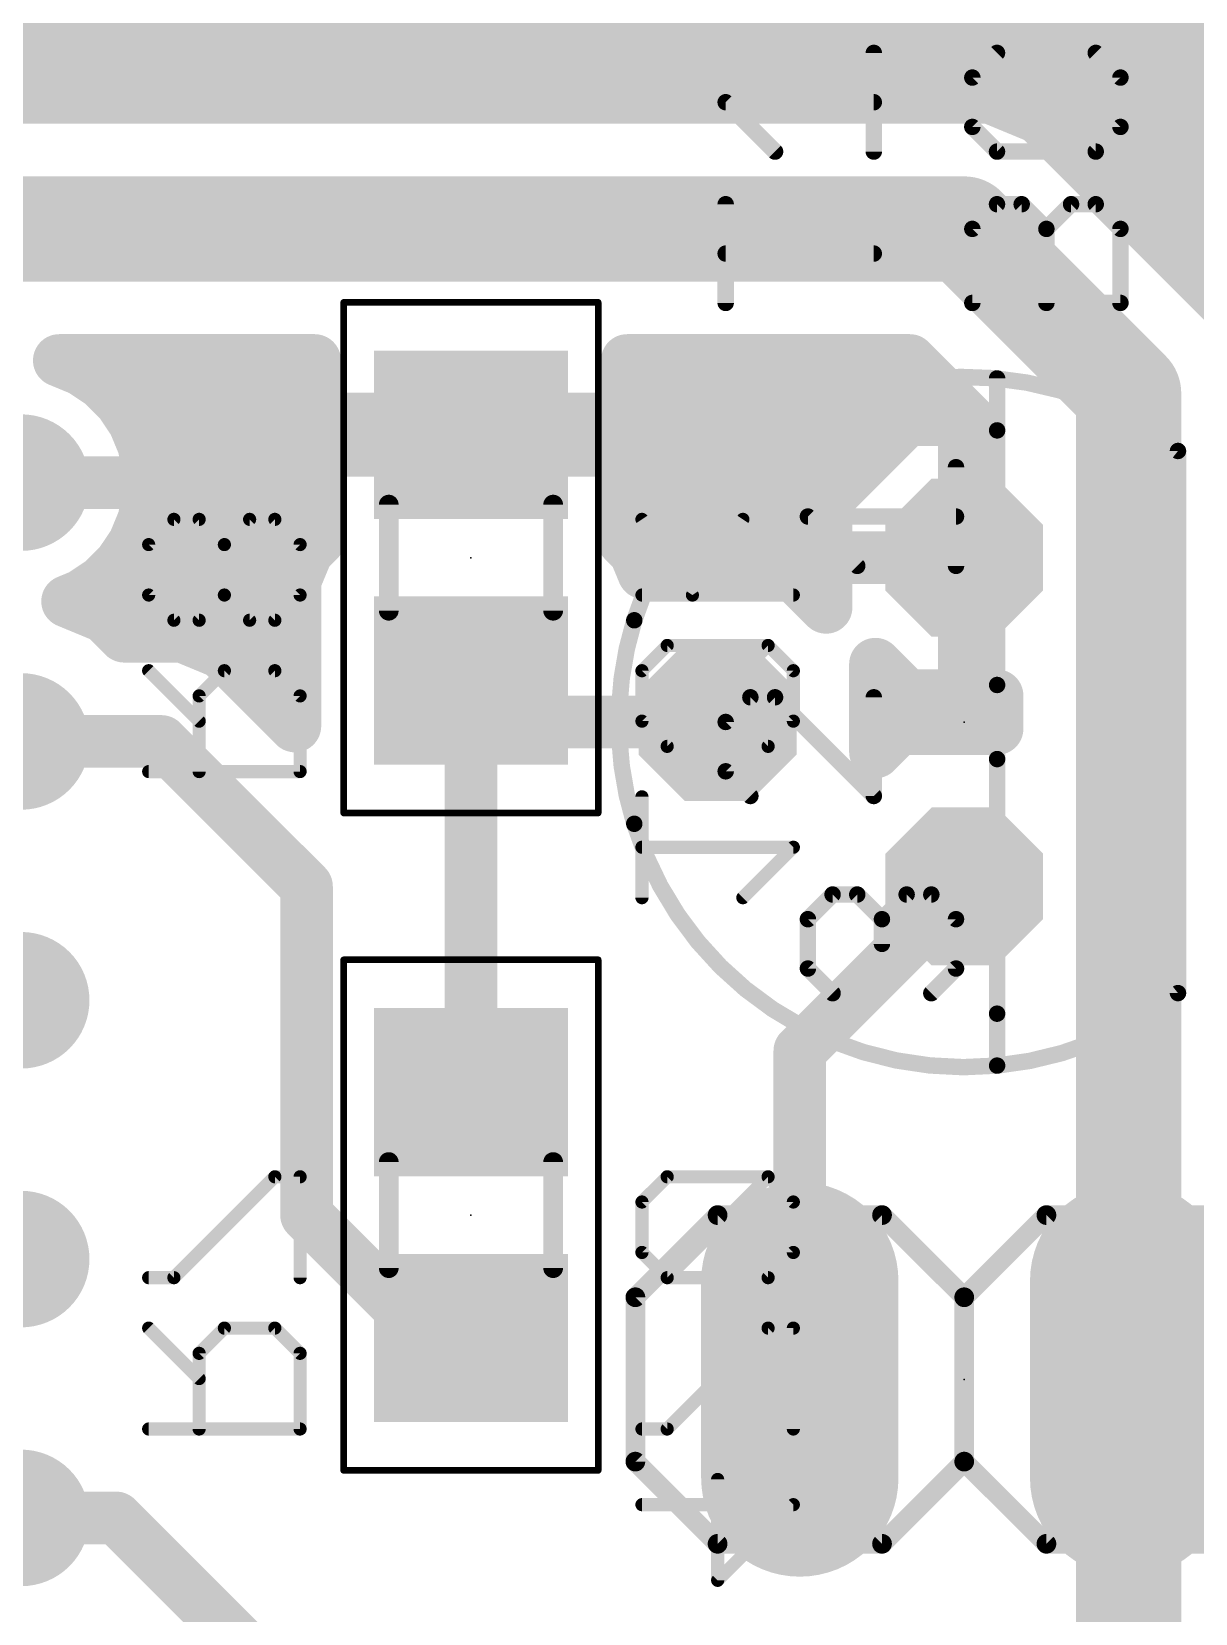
# Model space of a CAD drawing. Extents: x -0.2 to 52.3, y -1.5 to 54.9.
# Drawn here: x 38.52 to 47.51, y 14.7 to 26.92 of the extents above; entities that cross this region are included whole.
import ezdxf

# ---------------------------------------------------------------- set-up
doc = ezdxf.new("R2010")
doc.units = 0
for name, color, linetype in [('16', 175, 'CONTINUOUS'), ('17', 82, 'CONTINUOUS'), ('21', 253, 'CONTINUOUS'), ('23', 7, 'CONTINUOUS'), ('24', 7, 'CONTINUOUS'), ('25', 253, 'CONTINUOUS'), ('26', 253, 'CONTINUOUS'), ('27', 253, 'CONTINUOUS'), ('28', 253, 'CONTINUOUS'), ('40', 175, 'CONTINUOUS'), ('51', 253, 'CONTINUOUS'), ('52', 253, 'CONTINUOUS')]:
    doc.layers.add(name, color=color, linetype=linetype)

# ---------------------------------------------------------------- blocks, each defined once
blk = doc.blocks.new('RECT')
blk.add_solid([(-0.5, -0.5), (0.5, -0.5), (-0.5, 0.5), (0.5, 0.5)])
blk = doc.blocks.new('LONGP100')
at = {"const_width": 1}
blk.add_lwpolyline([(-0.5, 0), (0.5, 0)], dxfattribs=at)
at = {"const_width": 0.5}
for points in [[(-0.5, 0.25, 1), (-0.5, -0.25)], [(0.5, -0.25, 1), (0.5, 0.25)]]:
    blk.add_lwpolyline(points, format="xyb", dxfattribs=at)
blk = doc.blocks.new('OCTAGONP')
at = {"const_width": 0.5}
blk.add_lwpolyline([(-0.25, -0.1036), (-0.25, 0.1036), (-0.1036, 0.25), (0.1036, 0.25), (0.25, 0.1036), (0.25, -0.1036), (0.1036, -0.25), (-0.1036, -0.25), (-0.25, -0.1036), (-0.25, 0.1036)], dxfattribs=at)
blk = doc.blocks.new('OFFSETP100')
at = {"const_width": 1}
blk.add_lwpolyline([(0, 0), (1, 0)], dxfattribs=at)
at = {"const_width": 0.5}
for points in [[(0, 0.25, 1), (0, -0.25)], [(1, -0.25, 1), (1, 0.25)]]:
    blk.add_lwpolyline(points, format="xyb", dxfattribs=at)

msp = doc.modelspace()

# ---------------------------------------------------------------- linework, layer by layer
at = {"layer": '16'}
for points, const_width in [([(37.9696, 26.8224), (52.07, 26.8224)], 0.4064), ([(45.9221, 26.416), (37.9696, 26.416)], 0.4064), ([(37.9696, 26.416), (52.07, 26.416)], 0.4064), ([(46.2955, 26.2613), (45.9221, 26.416)], 0.4064), ([(46.5813, 25.9755), (46.2955, 26.2613)], 0.4064), ([(46.5472, 26.0096), (52.07, 26.0096)], 0.4064), ([(47.8513, 24.7055), (46.5813, 25.9755)], 0.4064), ([(46.5813, 25.9755), (46.5813, 25.9755)], 0.4064), ([(45.72, 25.4), (36.83, 25.4)], 0.8128), ([(46.99, 24.13), (45.72, 25.4)], 0.8128), ([(46.9536, 25.6032), (52.07, 25.6032)], 0.4064), ([(47.36, 25.1968), (52.07, 25.1968)], 0.4064), ([(38.9022, 24.3129), (38.7305, 24.384)], 0.4064), ([(38.7305, 24.384), (40.7028, 24.384)], 0.4064), ([(40.7028, 24.384), (40.7028, 23.9318)], 0.4064), ([(43.1172, 23.9318), (43.1172, 24.384)], 0.4064), ([(43.1172, 24.384), (45.2992, 24.384)], 0.4064), ([(45.2992, 24.384), (45.7564, 23.9268)], 0.4064), ([(39.0635, 24.2051), (38.9022, 24.3129)], 0.4064), ([(46.99, 16.51), (46.99, 24.13)], 0.8128), ([(39.2007, 24.0679), (39.0635, 24.2051)], 0.4064), ([(39.3085, 23.9066), (39.2007, 24.0679)], 0.4064), ([(39.261, 23.9776), (40.7028, 23.9776)], 0.4064), ([(39.3827, 23.7273), (39.3085, 23.9066)], 0.4064), ([(40.7028, 23.9318), (41.7882, 23.9318)], 0.4064), ([(41.7882, 23.9318), (41.7882, 23.6882)], 0.4064), ([(42.0318, 23.6882), (42.0318, 23.9318)], 0.4064), ([(42.0318, 23.9318), (43.1172, 23.9318)], 0.4064), ([(43.1172, 23.9776), (45.7056, 23.9776)], 0.4064), ([(45.2781, 23.9268), (44.6532, 23.3019)], 0.4064), ([(45.72, 23.9268), (45.2781, 23.9268)], 0.4064), ([(45.7564, 23.9268), (45.72, 23.9268)], 0.4064), ([(45.72, 23.9268), (45.72, 22.86)], 0.4064), ([(45.72, 22.86), (45.72, 23.9268)], 0.4064), ([(39.4206, 23.537), (39.3827, 23.7273)], 0.4064), ([(41.7882, 23.6882), (40.7028, 23.6882)], 0.4064), ([(40.7028, 23.6882), (40.7028, 23.0998)], 0.4064), ([(43.1172, 23.6882), (42.0318, 23.6882)], 0.4064), ([(43.1172, 23.0998), (43.1172, 23.6882)], 0.4064), ([(39.4138, 23.5712), (40.7028, 23.5712)], 0.4064), ([(39.4206, 23.44), (39.4206, 23.537)], 0.4064), ([(43.1172, 23.5712), (44.9225, 23.5712)], 0.4064), ([(45.72, 23.5712), (45.72, 23.5712)], 0.4064), ([(39.4206, 23.44), (37.38, 23.44)], 0.4064), ([(37.38, 23.44), (39.4206, 23.44)], 0.4064), ([(39.4206, 23.343), (39.4206, 23.44)], 0.4064), ([(39.3827, 23.1527), (39.4206, 23.343)], 0.4064), ([(44.6532, 23.3019), (44.6532, 22.86)], 0.4064), ([(39.3085, 22.9734), (39.3827, 23.1527)], 0.4064), ([(39.3852, 23.1648), (40.7028, 23.1648)], 0.4064), ([(43.1172, 23.1648), (44.6532, 23.1648)], 0.4064), ([(45.72, 23.1648), (45.72, 23.1648)], 0.4064), ([(40.7028, 23.0998), (40.7313, 22.9934)], 0.4064), ([(43.0887, 22.9934), (43.1172, 23.0998)], 0.4064), ([(39.2007, 22.8121), (39.3085, 22.9734)], 0.4064), ([(40.6432, 22.9053), (40.5504, 22.6813)], 0.4064), ([(40.7313, 22.9934), (40.6432, 22.9053)], 0.4064), ([(43.1768, 22.9053), (43.0887, 22.9934)], 0.4064), ([(43.244, 22.7432), (43.1768, 22.9053)], 0.4064), ([(39.0635, 22.6749), (39.2007, 22.8121)], 0.4064), ([(43.31, 22.8092), (43.244, 22.7432)], 0.4064), ([(44.32, 22.8092), (43.31, 22.8092)], 0.4064), ([(44.6532, 22.476), (44.32, 22.8092)], 0.4064), ([(44.6532, 22.86), (45.72, 22.86)], 0.4064), ([(45.72, 22.86), (44.6532, 22.86)], 0.4064), ([(44.6532, 22.86), (44.6532, 22.476)], 0.4064), ([(45.72, 21.7932), (45.72, 22.86)], 0.4064), ([(45.72, 22.86), (45.72, 22.86)], 0.4064), ([(45.72, 22.86), (45.72, 21.7932)], 0.4064), ([(45.72, 22.86), (45.72, 22.86)], 0.4064), ([(45.72, 22.86), (45.72, 22.86)], 0.4064), ([(38.9022, 22.5671), (39.0635, 22.6749)], 0.4064), ([(39.147, 22.7584), (40.5824, 22.7584)], 0.4064), ([(40.5504, 22.6813), (40.5504, 21.5591)], 0.4064), ([(43.2376, 22.7584), (43.2592, 22.7584)], 0.4064), ([(44.3708, 22.7584), (44.6532, 22.7584)], 0.4064), ([(45.72, 22.7584), (45.72, 22.7584)], 0.4064), ([(38.7944, 22.5225), (38.9022, 22.5671)], 0.4064), ([(39.0799, 22.4042), (38.7944, 22.5225)], 0.4064), ([(39.2313, 22.2528), (39.0799, 22.4042)], 0.4064), ([(39.1321, 22.352), (40.5504, 22.352)], 0.4064), ([(45.72, 22.352), (45.72, 22.352)], 0.4064), ([(39.3583, 22.2528), (39.2313, 22.2528)], 0.4064), ([(39.6817, 22.2528), (39.3583, 22.2528)], 0.4064), ([(39.9804, 22.1291), (39.6817, 22.2528)], 0.4064), ([(40.5504, 21.5591), (39.9804, 22.1291)], 0.4064), ([(40.1639, 21.9456), (40.5504, 21.9456)], 0.4064), ([(45.0342, 21.3584), (45.0342, 22.0371)], 0.4064), ([(45.0342, 22.0371), (45.2781, 21.7932)], 0.4064), ([(45.0342, 21.9456), (45.1257, 21.9456)], 0.4064), ([(45.72, 21.9456), (45.72, 21.9456)], 0.4064), ([(41.91, 21.59), (41.91, 21.91)], 0.4064), ([(45.2781, 21.7932), (45.72, 21.7932)], 0.4064), ([(45.72, 21.7932), (45.974, 21.7932)], 0.4064), ([(45.974, 21.7932), (45.974, 21.5392)], 0.4064), ([(41.91, 21.59), (43.815, 21.59)], 0.4064), ([(41.91, 18.73), (41.91, 21.59)], 0.4064), ([(37.38, 21.44), (39.52, 21.44)], 0.4064), ([(39.52, 21.44), (40.64, 20.32)], 0.4064), ([(45.215, 21.5392), (45.0342, 21.3584)], 0.4064), ([(45.0342, 21.5392), (45.974, 21.5392)], 0.4064), ([(45.974, 21.5392), (45.215, 21.5392)], 0.4064), ([(40.64, 20.32), (40.64, 17.78)], 0.4064), ([(45.72, 20.32), (44.45, 19.05)], 0.4064), ([(44.45, 19.05), (44.45, 16.51)], 0.4064), ([(40.64, 17.78), (41.91, 16.51)], 0.4064), ([(41.91, 16.51), (41.91, 16.83)], 0.4064), ([(46.99, 16.51), (46.99, 11.43)], 0.8128), ([(37.38, 15.44), (39.17, 15.44)], 0.4064), ([(39.17, 15.44), (40.64, 13.97)], 0.4064)]:
    msp.add_lwpolyline(points, dxfattribs=dict(at, const_width=const_width))
for points, const_width in [([(45.961, 26.5099, 1), (45.8832, 26.3221)], 0.2032), ([(45.9221, 26.3144, 1), (45.9221, 26.5176)], 0.2032), ([(46.3674, 26.3332, 1), (46.2237, 26.1895)], 0.2032), ([(46.2566, 26.1675, 1), (46.3344, 26.3552)], 0.2032), ([(46.5472, 26.1112, 1), (46.5472, 25.908)], 0.2032), ([(46.6532, 26.0474, 1), (46.5095, 25.9037)], 0.2032), ([(46.6829, 25.9755, 1), (46.4797, 25.9755)], 0.2032), ([(46.4797, 25.9755, 1), (46.6829, 25.9755)], 0.2032), ([(46.5095, 25.9037, 1), (46.6532, 26.0474)], 0.2032), ([(45.8637, 25.5437, 1), (45.5763, 25.2563)], 0.4064), ([(45.72, 25.1968, 1), (45.72, 25.6032)], 0.4064), ([(46.9536, 25.7048, 1), (46.9536, 25.5016)], 0.2032), ([(47.36, 25.2984, 1), (47.36, 25.0952)], 0.2032), ([(38.7694, 24.4779, 1), (38.6916, 24.2901)], 0.2032), ([(38.7305, 24.4856, 1), (38.7305, 24.2824)], 0.2032), ([(40.8044, 24.384, 1), (40.6012, 24.384)], 0.2032), ([(40.7028, 24.2824, 1), (40.7028, 24.4856)], 0.2032), ([(43.2188, 24.384, 1), (43.0156, 24.384)], 0.2032), ([(43.1172, 24.4856, 1), (43.1172, 24.2824)], 0.2032), ([(45.371, 24.4558, 1), (45.2273, 24.3122)], 0.2032), ([(45.2992, 24.2824, 1), (45.2992, 24.4856)], 0.2032), ([(38.9586, 24.3974, 1), (38.8457, 24.2284)], 0.2032), ([(38.8633, 24.219, 1), (38.9411, 24.4068)], 0.2032), ([(47.1932, 24.13, 1), (46.7868, 24.13)], 0.4064), ([(46.8463, 23.9863, 1), (47.1337, 24.2737)], 0.4064), ([(39.1353, 24.2769, 1), (38.9917, 24.1333)], 0.2032), ([(39.0071, 24.1206, 1), (39.1199, 24.2896)], 0.2032), ([(39.2852, 24.1243, 1), (39.1162, 24.0115)], 0.2032), ([(39.1289, 23.9961, 1), (39.2725, 24.1397)], 0.2032), ([(39.261, 24.0792, 1), (39.261, 23.876)], 0.2032), ([(39.4024, 23.9455, 1), (39.2146, 23.8677)], 0.2032), ([(40.7028, 24.0334, 1), (40.7028, 23.8302)], 0.2032), ([(40.7028, 23.876, 1), (40.7028, 24.0792)], 0.2032), ([(41.8898, 23.9318, 1), (41.6866, 23.9318)], 0.2032), ([(41.7882, 23.8302, 1), (41.7882, 24.0334)], 0.2032), ([(42.1334, 23.9318, 1), (41.9302, 23.9318)], 0.2032), ([(42.0318, 24.0334, 1), (42.0318, 23.8302)], 0.2032), ([(43.1172, 24.0792, 1), (43.1172, 23.876)], 0.2032), ([(43.1172, 23.8302, 1), (43.1172, 24.0334)], 0.2032), ([(45.2781, 24.0284, 1), (45.2781, 23.8252)], 0.2032), ([(45.35, 23.855, 1), (45.2063, 23.9986)], 0.2032), ([(45.72, 24.0284, 1), (45.72, 23.8252)], 0.2032), ([(45.8216, 23.9268, 1), (45.6184, 23.9268)], 0.2032), ([(45.8216, 23.9268, 1), (45.6184, 23.9268)], 0.2032), ([(45.6845, 23.855, 1), (45.8282, 23.9986)], 0.2032), ([(45.7056, 23.876, 1), (45.7056, 24.0792)], 0.2032), ([(45.72, 23.8252, 1), (45.72, 24.0284)], 0.2032), ([(45.7564, 23.8252, 1), (45.7564, 24.0284)], 0.2032), ([(39.224, 23.8501, 1), (39.393, 23.963)], 0.2032), ([(40.6012, 23.9318, 1), (40.8044, 23.9318)], 0.2032), ([(43.0156, 23.9318, 1), (43.2188, 23.9318)], 0.2032), ([(39.4824, 23.7471, 1), (39.2831, 23.7075)], 0.2032), ([(39.2889, 23.6884, 1), (39.4766, 23.7662)], 0.2032), ([(40.7028, 23.7898, 1), (40.7028, 23.5866)], 0.2032), ([(40.8044, 23.6882, 1), (40.6012, 23.6882)], 0.2032), ([(41.7882, 23.5866, 1), (41.7882, 23.7898)], 0.2032), ([(42.0318, 23.7898, 1), (42.0318, 23.5866)], 0.2032), ([(43.2188, 23.6882, 1), (43.0156, 23.6882)], 0.2032), ([(43.1172, 23.5866, 1), (43.1172, 23.7898)], 0.2032), ([(39.4138, 23.6728, 1), (39.4138, 23.4696)], 0.2032), ([(39.5222, 23.537, 1), (39.319, 23.537)], 0.2032), ([(40.7028, 23.4696, 1), (40.7028, 23.6728)], 0.2032), ([(41.6866, 23.6882, 1), (41.8898, 23.6882)], 0.2032), ([(41.9302, 23.6882, 1), (42.1334, 23.6882)], 0.2032), ([(43.1172, 23.6728, 1), (43.1172, 23.4696)], 0.2032), ([(44.9225, 23.4696, 1), (44.9225, 23.6728)], 0.2032), ([(45.72, 23.6728, 1), (45.72, 23.4696)], 0.2032), ([(45.72, 23.4696, 1), (45.72, 23.6728)], 0.2032), ([(39.5222, 23.44, 1), (39.319, 23.44)], 0.2032), ([(39.3209, 23.5172, 1), (39.5202, 23.5568)], 0.2032), ([(39.4206, 23.3384, 1), (39.4206, 23.5416)], 0.2032), ([(39.4206, 23.3384, 1), (39.4206, 23.5416)], 0.2032), ([(39.319, 23.44, 1), (39.5222, 23.44)], 0.2032), ([(39.5202, 23.3232, 1), (39.3209, 23.3628)], 0.2032), ([(44.7548, 23.3019, 1), (44.5516, 23.3019)], 0.2032), ([(44.5814, 23.3737, 1), (44.725, 23.23)], 0.2032), ([(39.3852, 23.2664, 1), (39.3852, 23.0632)], 0.2032), ([(39.4766, 23.1138, 1), (39.2889, 23.1916)], 0.2032), ([(39.319, 23.343, 1), (39.5222, 23.343)], 0.2032), ([(40.7028, 23.0632, 1), (40.7028, 23.2664)], 0.2032), ([(43.1172, 23.2664, 1), (43.1172, 23.0632)], 0.2032), ([(44.6532, 23.0632, 1), (44.6532, 23.2664)], 0.2032), ([(45.72, 23.2664, 1), (45.72, 23.0632)], 0.2032), ([(45.72, 23.0632, 1), (45.72, 23.2664)], 0.2032), ([(39.2831, 23.1725, 1), (39.4824, 23.1329)], 0.2032), ([(40.8009, 23.1261, 1), (40.6047, 23.0735)], 0.2032), ([(43.2153, 23.0735, 1), (43.0191, 23.1261)], 0.2032), ([(39.2146, 23.0123, 1), (39.4024, 22.9345)], 0.2032), ([(39.393, 22.917, 1), (39.224, 23.0299)], 0.2032), ([(40.7371, 22.8664, 1), (40.5493, 22.9442)], 0.2032), ([(40.6012, 23.0998, 1), (40.8044, 23.0998)], 0.2032), ([(40.6332, 22.9671, 1), (40.8294, 23.0197)], 0.2032), ([(40.8032, 22.9216, 1), (40.6595, 23.0653)], 0.2032), ([(43.1605, 23.0653, 1), (43.0168, 22.9216)], 0.2032), ([(42.9905, 23.0197, 1), (43.1868, 22.9671)], 0.2032), ([(43.0156, 23.0998, 1), (43.2188, 23.0998)], 0.2032), ([(43.2707, 22.9442, 1), (43.0829, 22.8664)], 0.2032), ([(39.2725, 22.7403, 1), (39.1289, 22.8839)], 0.2032), ([(40.5714, 22.9772, 1), (40.715, 22.8335)], 0.2032), ([(43.1049, 22.8335, 1), (43.2486, 22.9772)], 0.2032), ([(43.31, 22.9108, 1), (43.31, 22.7076)], 0.2032), ([(43.3818, 22.7374, 1), (43.2381, 22.881)], 0.2032), ([(44.3918, 22.881, 1), (44.2482, 22.7374)], 0.2032), ([(44.32, 22.7076, 1), (44.32, 22.9108)], 0.2032), ([(44.6532, 22.9616, 1), (44.6532, 22.7584)], 0.2032), ([(44.6532, 22.9616, 1), (44.6532, 22.7584)], 0.2032), ([(44.7548, 22.86, 1), (44.5516, 22.86)], 0.2032), ([(45.8216, 22.86, 1), (45.6184, 22.86)], 0.2032), ([(45.72, 22.9616, 1), (45.72, 22.7584)], 0.2032), ([(45.8216, 22.86, 1), (45.6184, 22.86)], 0.2032), ([(45.72, 22.9616, 1), (45.72, 22.7584)], 0.2032), ([(45.8216, 22.86, 1), (45.6184, 22.86)], 0.2032), ([(45.72, 22.7584, 1), (45.72, 22.9616)], 0.2032), ([(45.72, 22.7584, 1), (45.72, 22.9616)], 0.2032), ([(45.72, 22.7584, 1), (45.72, 22.9616)], 0.2032), ([(45.72, 22.7584, 1), (45.72, 22.9616)], 0.2032), ([(39.1199, 22.5904, 1), (39.0071, 22.7594)], 0.2032), ([(39.147, 22.86, 1), (39.147, 22.6568)], 0.2032), ([(39.1162, 22.8685, 1), (39.2852, 22.7557)], 0.2032), ([(40.652, 22.6813, 1), (40.4488, 22.6813)], 0.2032), ([(40.5824, 22.6568, 1), (40.5824, 22.86)], 0.2032), ([(43.2376, 22.86, 1), (43.2376, 22.6568)], 0.2032), ([(43.1721, 22.815, 1), (43.3158, 22.6713)], 0.2032), ([(43.1501, 22.7043, 1), (43.3378, 22.782)], 0.2032), ([(43.2592, 22.6568, 1), (43.2592, 22.86)], 0.2032), ([(44.3708, 22.86, 1), (44.3708, 22.6568)], 0.2032), ([(44.5516, 22.86, 1), (44.7548, 22.86)], 0.2032), ([(44.6532, 22.6568, 1), (44.6532, 22.86)], 0.2032), ([(45.6184, 22.86, 1), (45.8216, 22.86)], 0.2032), ([(45.6184, 22.86, 1), (45.8216, 22.86)], 0.2032), ([(45.6184, 22.86, 1), (45.8216, 22.86)], 0.2032), ([(45.72, 22.86, 1), (45.72, 22.6568)], 0.2032), ([(45.72, 22.6568, 1), (45.72, 22.86)], 0.2032), ([(38.8457, 22.6516, 1), (38.9586, 22.4826)], 0.2032), ([(38.941, 22.4732, 1), (38.8633, 22.661)], 0.2032), ([(38.9917, 22.7467, 1), (39.1353, 22.6031)], 0.2032), ([(40.4565, 22.7201, 1), (40.6443, 22.6424)], 0.2032), ([(38.8333, 22.6163, 1), (38.7555, 22.4286)], 0.2032), ([(38.7556, 22.6163, 1), (38.8333, 22.4286)], 0.2032), ([(44.5814, 22.4042, 1), (44.725, 22.5478)], 0.2032), ([(39.1517, 22.4761, 1), (39.008, 22.3324)], 0.2032), ([(39.1321, 22.4536, 1), (39.1321, 22.2504)], 0.2032), ([(39.041, 22.3104, 1), (39.1188, 22.4981)], 0.2032), ([(40.5504, 22.2504, 1), (40.5504, 22.4536)], 0.2032), ([(44.5516, 22.476, 1), (44.7548, 22.476)], 0.2032), ([(45.72, 22.4536, 1), (45.72, 22.2504)], 0.2032), ([(45.72, 22.2504, 1), (45.72, 22.4536)], 0.2032), ([(39.2313, 22.3544, 1), (39.2313, 22.1512)], 0.2032), ([(39.1595, 22.181, 1), (39.3032, 22.3246)], 0.2032), ([(39.3583, 22.3544, 1), (39.3583, 22.1512)], 0.2032), ([(39.3583, 22.1512, 1), (39.3583, 22.3544)], 0.2032), ([(39.7206, 22.3467, 1), (39.6428, 22.1589)], 0.2032), ([(39.6817, 22.1512, 1), (39.6817, 22.3544)], 0.2032), ([(40.0523, 22.2009, 1), (39.9086, 22.0572)], 0.2032), ([(39.9415, 22.0352, 1), (40.0193, 22.2229)], 0.2032), ([(40.1639, 22.0472, 1), (40.1639, 21.844)], 0.2032), ([(40.5504, 21.844, 1), (40.5504, 22.0472)], 0.2032), ([(45.1358, 22.0371, 1), (44.9326, 22.0371)], 0.2032), ([(45.106, 22.109, 1), (44.9624, 21.9653)], 0.2032), ([(45.0342, 22.0472, 1), (45.0342, 21.844)], 0.2032), ([(45.1257, 21.844, 1), (45.1257, 22.0472)], 0.2032), ([(45.72, 22.0472, 1), (45.72, 21.844)], 0.2032), ([(45.72, 21.844, 1), (45.72, 22.0472)], 0.2032), ([(42.0116, 21.91, 1), (41.8084, 21.91)], 0.2032), ([(45.2781, 21.8948, 1), (45.2781, 21.6916)], 0.2032), ([(45.2063, 21.7214, 1), (45.35, 21.865)], 0.2032), ([(45.72, 21.8948, 1), (45.72, 21.6916)], 0.2032), ([(45.6184, 21.7932, 1), (45.8216, 21.7932)], 0.2032), ([(45.6184, 21.7932, 1), (45.8216, 21.7932)], 0.2032), ([(45.72, 21.6916, 1), (45.72, 21.8948)], 0.2032), ([(46.0756, 21.7932, 1), (45.8724, 21.7932)], 0.2032), ([(45.974, 21.6916, 1), (45.974, 21.8948)], 0.2032), ([(41.91, 21.6916, 1), (41.91, 21.4884)], 0.2032), ([(42.0116, 21.59, 1), (41.8084, 21.59)], 0.2032), ([(43.815, 21.4884, 1), (43.815, 21.6916)], 0.2032), ([(39.5918, 21.5118, 1), (39.4482, 21.3682)], 0.2032), ([(39.52, 21.3384, 1), (39.52, 21.5416)], 0.2032), ([(40.4488, 21.5591, 1), (40.652, 21.5591)], 0.2032), ([(40.4786, 21.4872, 1), (40.6222, 21.6309)], 0.2032), ([(41.8084, 21.59, 1), (42.0116, 21.59)], 0.2032), ([(45.0342, 21.6408, 1), (45.0342, 21.4376)], 0.2032), ([(45.215, 21.6408, 1), (45.215, 21.4376)], 0.2032), ([(45.2868, 21.4674, 1), (45.1431, 21.611)], 0.2032), ([(45.8724, 21.5392, 1), (46.0756, 21.5392)], 0.2032), ([(45.974, 21.4376, 1), (45.974, 21.6408)], 0.2032), ([(45.974, 21.4376, 1), (45.974, 21.6408)], 0.2032), ([(44.9624, 21.4302, 1), (45.106, 21.2866)], 0.2032), ([(44.9326, 21.3584, 1), (45.1358, 21.3584)], 0.2032), ([(40.7416, 20.32, 1), (40.5384, 20.32)], 0.2032), ([(40.5682, 20.2482, 1), (40.7118, 20.3918)], 0.2032), ([(45.7918, 20.2482, 1), (45.6482, 20.3918)], 0.2032), ([(44.5516, 19.05, 1), (44.3484, 19.05)], 0.2032), ([(44.3782, 19.1218, 1), (44.5218, 18.9782)], 0.2032), ([(41.8084, 18.73, 1), (42.0116, 18.73)], 0.2032), ([(40.7118, 17.8518, 1), (40.5682, 17.7082)], 0.2032), ([(40.5384, 17.78, 1), (40.7416, 17.78)], 0.2032), ([(42.0116, 16.83, 1), (41.8084, 16.83)], 0.2032), ([(47.1932, 16.51, 1), (46.7868, 16.51)], 0.4064), ([(41.8382, 16.4382, 1), (41.9818, 16.5818)], 0.2032), ([(46.7868, 16.51, 1), (47.1932, 16.51)], 0.4064), ([(41.8084, 16.51, 1), (42.0116, 16.51)], 0.2032), ([(44.3484, 16.51, 1), (44.5516, 16.51)], 0.2032), ([(39.2418, 15.5118, 1), (39.0982, 15.3682)], 0.2032), ([(39.17, 15.3384, 1), (39.17, 15.5416)], 0.2032)]:
    msp.add_lwpolyline(points, format="xyb", dxfattribs=dict(at, const_width=const_width))
at = {"layer": '21'}
for points, const_width in [([(47.371, 23.6845, 0.5267), (43.1716, 22.3763)], 0.127), ([(46.0058, 24.2449, 1), (45.9423, 24.2449)], 0.0635), ([(45.9423, 23.8437, 1), (46.0058, 23.8437)], 0.0635), ([(47.4028, 23.6845, 1), (47.3392, 23.6845)], 0.0635), ([(47.3513, 23.6596, 1), (47.3907, 23.7094)], 0.0635), ([(43.1413, 22.3857, 1), (43.2019, 22.3669)], 0.0635), ([(46.0058, 21.8763, 1), (45.9423, 21.8763)], 0.0635), ([(45.9423, 21.3037, 1), (46.0058, 21.3037)], 0.0635), ([(43.1715, 20.8037, 0.3557), (45.974, 18.9351)], 0.127), ([(43.2018, 20.8131, 1), (43.1412, 20.7943)], 0.0635), ([(45.974, 18.9351, 0.144), (47.371, 19.4954)], 0.127), ([(47.3907, 19.4705, 1), (47.3513, 19.5203)], 0.0635), ([(47.3392, 19.4955, 1), (47.4028, 19.4955)], 0.0635), ([(46.0058, 19.3363, 1), (45.9423, 19.3363)], 0.0635), ([(45.971, 18.9667, 1), (45.977, 18.9035)], 0.0635), ([(45.9423, 18.9351, 1), (46.0058, 18.9351)], 0.0635), ([(45.977, 18.9035, 1), (45.971, 18.9667)], 0.0635), ([(43.815, 17.8181, 1), (43.815, 17.7419)], 0.0762), ([(43.8419, 17.7531, 1), (43.7881, 17.8069)], 0.0762), ([(45.1119, 17.8069, 1), (45.0581, 17.7531)], 0.0762), ([(45.085, 17.7419, 1), (45.085, 17.8181)], 0.0762), ([(46.355, 17.8181, 1), (46.355, 17.7419)], 0.0762), ([(46.3819, 17.7531, 1), (46.3281, 17.8069)], 0.0762), ([(43.2181, 17.145, 1), (43.1419, 17.145)], 0.0762), ([(43.1531, 17.1719, 1), (43.2069, 17.1181)], 0.0762), ([(45.7581, 17.145, 1), (45.6819, 17.145)], 0.0762), ([(45.6931, 17.1719, 1), (45.7469, 17.1181)], 0.0762), ([(45.6931, 17.1181, 1), (45.7469, 17.1719)], 0.0762), ([(43.1419, 15.875, 1), (43.2181, 15.875)], 0.0762), ([(43.2069, 15.9019, 1), (43.1531, 15.8481)], 0.0762), ([(45.6819, 15.875, 1), (45.7581, 15.875)], 0.0762), ([(45.7469, 15.9019, 1), (45.6931, 15.8481)], 0.0762), ([(45.7469, 15.8481, 1), (45.6931, 15.9019)], 0.0762), ([(43.815, 15.2781, 1), (43.815, 15.2019)], 0.0762), ([(43.7881, 15.2131, 1), (43.8419, 15.2669)], 0.0762), ([(45.0581, 15.2669, 1), (45.1119, 15.2131)], 0.0762), ([(45.085, 15.2019, 1), (45.085, 15.2781)], 0.0762), ([(46.355, 15.2781, 1), (46.355, 15.2019)], 0.0762), ([(46.3281, 15.2131, 1), (46.3819, 15.2669)], 0.0762)]:
    msp.add_lwpolyline(points, format="xyb", dxfattribs=dict(at, const_width=const_width))
for points, const_width in [([(45.974, 23.8437), (45.974, 24.2449)], 0.127), ([(47.371, 19.4955), (47.371, 23.6845)], 0.127), ([(45.974, 21.3037), (45.974, 21.8763)], 0.127), ([(45.974, 18.9351), (45.974, 19.3363)], 0.127), ([(43.18, 17.145), (43.815, 17.78)], 0.1524), ([(43.815, 17.78), (45.085, 17.78)], 0.1524), ([(45.085, 17.78), (45.72, 17.145)], 0.1524), ([(45.72, 17.145), (46.355, 17.78)], 0.1524), ([(46.355, 17.78), (47.625, 17.78)], 0.1524), ([(43.18, 15.875), (43.18, 17.145)], 0.1524), ([(45.72, 15.875), (45.72, 17.145)], 0.1524), ([(43.815, 15.24), (43.18, 15.875)], 0.1524), ([(45.72, 15.875), (45.085, 15.24)], 0.1524), ([(46.355, 15.24), (45.72, 15.875)], 0.1524), ([(45.085, 15.24), (43.815, 15.24)], 0.1524), ([(47.625, 15.24), (46.355, 15.24)], 0.1524)]:
    msp.add_lwpolyline(points, dxfattribs=dict(at, const_width=const_width))
at = {"layer": '23'}
for p in [(45.72, 21.59), (45.72, 16.51)]:
    msp.add_point(p, dxfattribs=at)
at = {"layer": '24'}
for p in [(41.91, 22.86), (41.91, 17.78)]:
    msp.add_point(p, dxfattribs=at)
at = {"layer": '25', "const_width": 0.127}
for points in [[(45.0215, 25.9979), (45.0215, 26.7605)], [(44.2589, 25.9979), (43.8775, 26.3792)], [(43.8775, 26.3792), (45.0215, 26.3792)], [(43.8775, 24.8285), (43.8775, 25.5912)], [(45.0215, 25.2098), (43.8775, 25.2098)]]:
    msp.add_lwpolyline(points, dxfattribs=at)
at = {"layer": '25', "const_width": 0.0635}
for points in [[(45.0533, 26.7605, 1), (44.9898, 26.7605)], [(43.8775, 26.411, 1), (43.8775, 26.3475)], [(43.9, 26.4017, 1), (43.8551, 26.3568)], [(45.0215, 26.3475, 1), (45.0215, 26.411)], [(44.2364, 25.9754, 1), (44.2813, 26.0203)], [(44.9898, 25.9979, 1), (45.0533, 25.9979)], [(43.9093, 25.5912, 1), (43.8458, 25.5912)], [(43.8775, 25.2416, 1), (43.8775, 25.1781)], [(45.0215, 25.1781, 1), (45.0215, 25.2416)], [(43.8458, 24.8285, 1), (43.9093, 24.8285)]]:
    msp.add_lwpolyline(points, format="xyb", dxfattribs=at)
at = {"layer": '26', "const_width": 0.1016}
for points in [[(39.6157, 23.156), (39.4208, 22.9611)], [(39.8106, 23.156), (39.6157, 23.156)], [(40.0055, 22.9611), (39.8106, 23.156)], [(40.2004, 23.156), (40.0055, 22.9611)], [(40.3953, 23.156), (40.2004, 23.156)], [(40.5902, 22.9611), (40.3953, 23.156)], [(39.4208, 22.9611), (39.4208, 22.5713)], [(40.0055, 22.5713), (40.0055, 22.9611)], [(40.5902, 22.5713), (40.5902, 22.9611)], [(39.4208, 22.5713), (39.6157, 22.3764)], [(39.8106, 22.3764), (40.0055, 22.5713)], [(40.0055, 22.5713), (40.2004, 22.3764)], [(40.3953, 22.3764), (40.5902, 22.5713)], [(39.6157, 22.3764), (39.8106, 22.3764)], [(40.2004, 22.3764), (40.3953, 22.3764)], [(39.8106, 21.5968), (39.4208, 21.9866)], [(40.0055, 21.9866), (39.8106, 21.7917)], [(40.3953, 21.9866), (40.0055, 21.9866)], [(40.5902, 21.7917), (40.3953, 21.9866)], [(39.8106, 21.7917), (39.8106, 21.207)], [(40.5902, 21.207), (40.5902, 21.7917)], [(39.4208, 21.207), (40.5902, 21.207)], [(40.3953, 18.076), (39.6157, 17.2964)], [(40.5902, 18.076), (40.3953, 18.076)], [(40.5902, 17.2964), (40.5902, 18.076)], [(39.6157, 17.2964), (39.4208, 17.2964)], [(39.8106, 16.5168), (39.4208, 16.9066)], [(40.0055, 16.9066), (39.8106, 16.7117)], [(40.3953, 16.9066), (40.0055, 16.9066)], [(40.5902, 16.7117), (40.3953, 16.9066)], [(39.8106, 16.7117), (39.8106, 16.127)], [(40.5902, 16.127), (40.5902, 16.7117)], [(39.4208, 16.127), (40.5902, 16.127)]]:
    msp.add_lwpolyline(points, dxfattribs=at)
at = {"layer": '26', "const_width": 0.0508}
for points in [[(39.6157, 23.1814, 1), (39.6157, 23.1306)], [(39.6337, 23.138, 1), (39.5977, 23.174)], [(39.8286, 23.174, 1), (39.7926, 23.138)], [(39.8106, 23.1306, 1), (39.8106, 23.1814)], [(40.2004, 23.1814, 1), (40.2004, 23.1306)], [(40.2184, 23.138, 1), (40.1824, 23.174)], [(40.4133, 23.174, 1), (40.3773, 23.138)], [(40.3953, 23.1306, 1), (40.3953, 23.1814)], [(39.4028, 22.9791, 1), (39.4388, 22.9431)], [(39.4462, 22.9611, 1), (39.3954, 22.9611)], [(39.9875, 22.9791, 1), (40.0235, 22.9431)], [(40.0309, 22.9611, 1), (39.9801, 22.9611)], [(39.9875, 22.9431, 1), (40.0235, 22.9791)], [(40.6156, 22.9611, 1), (40.5648, 22.9611)], [(40.5722, 22.9431, 1), (40.6082, 22.9791)], [(39.4388, 22.5893, 1), (39.4028, 22.5533)], [(40.0235, 22.5893, 1), (39.9875, 22.5533)], [(40.0235, 22.5533, 1), (39.9875, 22.5893)], [(40.6082, 22.5533, 1), (40.5722, 22.5893)], [(39.3954, 22.5713, 1), (39.4462, 22.5713)], [(39.9801, 22.5713, 1), (40.0309, 22.5713)], [(40.5648, 22.5713, 1), (40.6156, 22.5713)], [(39.6157, 22.4018, 1), (39.6157, 22.351)], [(39.5977, 22.3584, 1), (39.6337, 22.3944)], [(39.7926, 22.3944, 1), (39.8286, 22.3584)], [(39.8106, 22.351, 1), (39.8106, 22.4018)], [(40.2004, 22.4018, 1), (40.2004, 22.351)], [(40.1824, 22.3584, 1), (40.2184, 22.3944)], [(40.3773, 22.3944, 1), (40.4133, 22.3584)], [(40.3953, 22.351, 1), (40.3953, 22.4018)], [(39.4388, 22.0046, 1), (39.4028, 21.9686)], [(40.0055, 22.012, 1), (40.0055, 21.9612)], [(40.0235, 21.9686, 1), (39.9875, 22.0046)], [(40.4133, 22.0046, 1), (40.3773, 21.9686)], [(40.3953, 21.9612, 1), (40.3953, 22.012)], [(39.7926, 21.8097, 1), (39.8286, 21.7737)], [(39.836, 21.7917, 1), (39.7852, 21.7917)], [(40.6156, 21.7917, 1), (40.5648, 21.7917)], [(40.5722, 21.7737, 1), (40.6082, 21.8097)], [(39.7926, 21.5788, 1), (39.8286, 21.6148)], [(39.4208, 21.2324, 1), (39.4208, 21.1816)], [(39.7852, 21.207, 1), (39.836, 21.207)], [(40.5648, 21.207, 1), (40.6156, 21.207)], [(40.5902, 21.1816, 1), (40.5902, 21.2324)], [(40.3953, 18.1014, 1), (40.3953, 18.0506)], [(40.4133, 18.058, 1), (40.3773, 18.094)], [(40.6156, 18.076, 1), (40.5648, 18.076)], [(40.5902, 18.0506, 1), (40.5902, 18.1014)], [(39.4208, 17.3218, 1), (39.4208, 17.271)], [(39.5977, 17.3144, 1), (39.6337, 17.2784)], [(39.6157, 17.271, 1), (39.6157, 17.3218)], [(40.5648, 17.2964, 1), (40.6156, 17.2964)], [(39.4388, 16.9246, 1), (39.4028, 16.8886)], [(40.0055, 16.932, 1), (40.0055, 16.8812)], [(40.0235, 16.8886, 1), (39.9875, 16.9246)], [(40.4133, 16.9246, 1), (40.3773, 16.8886)], [(40.3953, 16.8812, 1), (40.3953, 16.932)], [(39.7926, 16.7297, 1), (39.8286, 16.6937)], [(39.836, 16.7117, 1), (39.7852, 16.7117)], [(40.6156, 16.7117, 1), (40.5648, 16.7117)], [(40.5722, 16.6937, 1), (40.6082, 16.7297)], [(39.7926, 16.4988, 1), (39.8286, 16.5348)], [(39.4208, 16.1524, 1), (39.4208, 16.1016)], [(39.7852, 16.127, 1), (39.836, 16.127)], [(40.5648, 16.127, 1), (40.6156, 16.127)], [(40.5902, 16.1016, 1), (40.5902, 16.1524)]]:
    msp.add_lwpolyline(points, format="xyb", dxfattribs=at)
at = {"layer": '27', "const_width": 0.127}
for points in [[(45.9732, 26.7605), (45.7825, 26.5699)], [(46.9265, 26.5699), (46.7358, 26.7605)], [(45.7825, 26.5699), (45.7825, 26.1886)], [(46.9265, 26.1886), (46.9265, 26.5699)], [(45.7825, 26.1886), (45.9732, 25.9979)], [(46.7358, 25.9979), (46.9265, 26.1886)], [(45.9732, 25.9979), (46.7358, 25.9979)], [(45.7825, 25.4005), (45.9732, 25.5912)], [(45.9732, 25.5912), (46.1639, 25.5912)], [(46.1639, 25.5912), (46.3545, 25.4005)], [(46.3545, 25.4005), (46.5452, 25.5912)], [(46.5452, 25.5912), (46.7358, 25.5912)], [(46.7358, 25.5912), (46.9265, 25.4005)], [(45.7825, 24.8285), (45.7825, 25.4005)], [(46.3545, 24.8285), (46.3545, 25.4005)], [(46.9265, 25.4005), (46.9265, 24.8285)], [(46.9265, 24.8285), (45.7825, 24.8285)]]:
    msp.add_lwpolyline(points, dxfattribs=at)
at = {"layer": '27', "const_width": 0.0635}
for points in [[(45.9956, 26.7381, 1), (45.9507, 26.783)], [(46.7583, 26.783, 1), (46.7134, 26.7381)], [(45.8143, 26.5699, 1), (45.7508, 26.5699)], [(45.7601, 26.5923, 1), (45.805, 26.5474)], [(46.9583, 26.5699, 1), (46.8948, 26.5699)], [(46.904, 26.5474, 1), (46.949, 26.5923)], [(45.7508, 26.1886, 1), (45.8143, 26.1886)], [(45.805, 26.211, 1), (45.7601, 26.1661)], [(46.8948, 26.1886, 1), (46.9583, 26.1886)], [(46.949, 26.1661, 1), (46.904, 26.211)], [(45.9732, 26.0296, 1), (45.9732, 25.9661)], [(45.9507, 25.9754, 1), (45.9956, 26.0203)], [(46.7134, 26.0203, 1), (46.7583, 25.9754)], [(46.7358, 25.9661, 1), (46.7358, 26.0296)], [(45.9732, 25.6229, 1), (45.9732, 25.5594)], [(45.9956, 25.5687, 1), (45.9507, 25.6136)], [(46.1863, 25.6136, 1), (46.1414, 25.5687)], [(46.1639, 25.5594, 1), (46.1639, 25.6229)], [(46.5452, 25.6229, 1), (46.5452, 25.5594)], [(46.5676, 25.5687, 1), (46.5227, 25.6136)], [(46.7583, 25.6136, 1), (46.7134, 25.5687)], [(46.7358, 25.5594, 1), (46.7358, 25.6229)], [(45.8143, 25.4005, 1), (45.7508, 25.4005)], [(45.7601, 25.4229, 1), (45.805, 25.378)], [(46.3863, 25.4005, 1), (46.3228, 25.4005)], [(46.3321, 25.4229, 1), (46.377, 25.378)], [(46.3321, 25.378, 1), (46.377, 25.4229)], [(46.9583, 25.4005, 1), (46.8948, 25.4005)], [(46.904, 25.378, 1), (46.949, 25.4229)], [(45.7825, 24.8603, 1), (45.7825, 24.7968)], [(45.7508, 24.8285, 1), (45.8143, 24.8285)], [(46.3228, 24.8285, 1), (46.3863, 24.8285)], [(46.8948, 24.8285, 1), (46.9583, 24.8285)], [(46.9265, 24.7968, 1), (46.9265, 24.8603)]]:
    msp.add_lwpolyline(points, format="xyb", dxfattribs=at)
at = {"layer": '28', "const_width": 0.1016}
for points in [[(43.2308, 23.156), (43.6206, 22.5713)], [(43.6206, 22.5713), (44.0104, 23.156)], [(43.2308, 22.5713), (44.4002, 22.5713)], [(43.4257, 22.1815), (43.2308, 21.9866)], [(44.2053, 22.1815), (43.4257, 22.1815)], [(43.4257, 21.4019), (44.2053, 22.1815)], [(44.4002, 21.9866), (44.2053, 22.1815)], [(43.2308, 21.9866), (43.2308, 21.5968)], [(44.4002, 21.5968), (44.4002, 21.9866)], [(43.2308, 21.5968), (43.4257, 21.4019)], [(44.2053, 21.4019), (44.4002, 21.5968)], [(43.4257, 21.4019), (44.2053, 21.4019)], [(43.2308, 20.2325), (43.2308, 21.0121)], [(44.4002, 20.6223), (43.2308, 20.6223)], [(44.0104, 20.2325), (44.4002, 20.6223)], [(43.4257, 18.076), (43.2308, 17.8811)], [(44.2053, 18.076), (43.4257, 18.076)], [(43.4257, 17.2964), (44.2053, 18.076)], [(44.4002, 17.8811), (44.2053, 18.076)], [(43.2308, 17.8811), (43.2308, 17.4913)], [(44.4002, 17.4913), (44.4002, 17.8811)], [(43.2308, 17.4913), (43.4257, 17.2964)], [(44.2053, 17.2964), (44.4002, 17.4913)], [(43.4257, 17.2964), (44.2053, 17.2964)], [(44.2053, 16.9066), (43.4257, 16.127)], [(44.4002, 16.9066), (44.2053, 16.9066)], [(44.4002, 16.127), (44.4002, 16.9066)], [(43.4257, 16.127), (43.2308, 16.127)], [(43.8155, 14.9576), (43.8155, 15.7372)], [(43.2308, 15.5423), (44.4002, 15.5423)], [(44.4002, 15.5423), (43.8155, 14.9576)]]:
    msp.add_lwpolyline(points, dxfattribs=at)
at = {"layer": '28', "const_width": 0.0508}
for points in [[(43.2519, 23.1701, 1), (43.2097, 23.1419)], [(44.0315, 23.1419, 1), (43.9893, 23.1701)], [(43.2308, 22.5967, 1), (43.2308, 22.5459)], [(44.4002, 22.5459, 1), (44.4002, 22.5967)], [(43.5995, 22.5854, 1), (43.6417, 22.5572)], [(43.5995, 22.5572, 1), (43.6417, 22.5854)], [(43.4257, 22.2069, 1), (43.4257, 22.1561)], [(43.4437, 22.1635, 1), (43.4077, 22.1995)], [(44.2233, 22.1995, 1), (44.1873, 22.1635)], [(44.2233, 22.1635, 1), (44.1873, 22.1995)], [(44.2053, 22.1561, 1), (44.2053, 22.2069)], [(43.2128, 22.0046, 1), (43.2488, 21.9686)], [(43.2562, 21.9866, 1), (43.2054, 21.9866)], [(44.4256, 21.9866, 1), (44.3748, 21.9866)], [(44.3822, 21.9686, 1), (44.4182, 22.0046)], [(43.2488, 21.6148, 1), (43.2128, 21.5788)], [(44.4182, 21.5788, 1), (44.3822, 21.6148)], [(43.2054, 21.5968, 1), (43.2562, 21.5968)], [(44.3748, 21.5968, 1), (44.4256, 21.5968)], [(43.4077, 21.4199, 1), (43.4437, 21.3839)], [(43.4257, 21.4273, 1), (43.4257, 21.3765)], [(43.4077, 21.3839, 1), (43.4437, 21.4199)], [(44.1873, 21.4199, 1), (44.2233, 21.3839)], [(44.2053, 21.3765, 1), (44.2053, 21.4273)], [(43.2562, 21.0121, 1), (43.2054, 21.0121)], [(43.2308, 20.6477, 1), (43.2308, 20.5969)], [(44.4182, 20.6043, 1), (44.3822, 20.6403)], [(44.4002, 20.5969, 1), (44.4002, 20.6477)], [(43.2054, 20.2325, 1), (43.2562, 20.2325)], [(43.9924, 20.2505, 1), (44.0284, 20.2145)], [(43.4257, 18.1014, 1), (43.4257, 18.0506)], [(43.4437, 18.058, 1), (43.4077, 18.094)], [(44.2233, 18.094, 1), (44.1873, 18.058)], [(44.2233, 18.058, 1), (44.1873, 18.094)], [(44.2053, 18.0506, 1), (44.2053, 18.1014)], [(43.2128, 17.8991, 1), (43.2488, 17.8631)], [(43.2562, 17.8811, 1), (43.2054, 17.8811)], [(44.4256, 17.8811, 1), (44.3748, 17.8811)], [(44.3822, 17.8631, 1), (44.4182, 17.8991)], [(43.2488, 17.5093, 1), (43.2128, 17.4733)], [(43.2054, 17.4913, 1), (43.2562, 17.4913)], [(44.3748, 17.4913, 1), (44.4256, 17.4913)], [(44.4182, 17.4733, 1), (44.3822, 17.5093)], [(43.4077, 17.3144, 1), (43.4437, 17.2784)], [(43.4257, 17.3218, 1), (43.4257, 17.271)], [(43.4077, 17.2784, 1), (43.4437, 17.3144)], [(44.1873, 17.3144, 1), (44.2233, 17.2784)], [(44.2053, 17.271, 1), (44.2053, 17.3218)], [(44.2053, 16.932, 1), (44.2053, 16.8812)], [(44.2233, 16.8886, 1), (44.1873, 16.9246)], [(44.4256, 16.9066, 1), (44.3748, 16.9066)], [(44.4002, 16.8812, 1), (44.4002, 16.932)], [(43.2308, 16.1524, 1), (43.2308, 16.1016)], [(43.4077, 16.145, 1), (43.4437, 16.109)], [(43.4257, 16.1016, 1), (43.4257, 16.1524)], [(44.3748, 16.127, 1), (44.4256, 16.127)], [(43.8409, 15.7372, 1), (43.7901, 15.7372)], [(43.2308, 15.5677, 1), (43.2308, 15.5169)], [(44.4182, 15.5243, 1), (44.3822, 15.5603)], [(44.4002, 15.5169, 1), (44.4002, 15.5677)], [(43.7975, 14.9756, 1), (43.8335, 14.9396)], [(43.7901, 14.9576, 1), (43.8409, 14.9576)]]:
    msp.add_lwpolyline(points, format="xyb", dxfattribs=at)
at = {"layer": '40', "const_width": 0.0508}
for points in [[(40.927, 24.833), (40.927, 20.887)], [(42.893, 24.833), (40.927, 24.833)], [(42.893, 20.887), (42.893, 24.833)], [(40.927, 20.887), (42.893, 20.887)], [(40.927, 19.753), (40.927, 15.807)], [(42.893, 19.753), (40.927, 19.753)], [(42.893, 15.807), (42.893, 19.753)], [(40.927, 15.807), (42.893, 15.807)]]:
    msp.add_lwpolyline(points, dxfattribs=at)
at = {"layer": '40', "const_width": 0.0254}
for points in [[(40.9397, 24.833, 1), (40.9143, 24.833)], [(40.927, 24.8457, 1), (40.927, 24.8203)], [(42.9057, 24.833, 1), (42.8803, 24.833)], [(42.893, 24.8203, 1), (42.893, 24.8457)], [(40.927, 20.8997, 1), (40.927, 20.8743)], [(42.893, 20.8743, 1), (42.893, 20.8997)], [(40.9143, 20.887, 1), (40.9397, 20.887)], [(42.8803, 20.887, 1), (42.9057, 20.887)], [(40.9397, 19.753, 1), (40.9143, 19.753)], [(40.927, 19.7657, 1), (40.927, 19.7403)], [(42.9057, 19.753, 1), (42.8803, 19.753)], [(42.893, 19.7403, 1), (42.893, 19.7657)], [(40.927, 15.8197, 1), (40.927, 15.7943)], [(40.9143, 15.807, 1), (40.9397, 15.807)], [(42.8803, 15.807, 1), (42.9057, 15.807)], [(42.893, 15.7943, 1), (42.893, 15.8197)]]:
    msp.add_lwpolyline(points, format="xyb", dxfattribs=at)
at = {"layer": '51', "const_width": 0.127}
for points in [[(45.974, 21.8763), (45.974, 23.8437)], [(45.6565, 22.7965), (45.6565, 23.5592)], [(44.8939, 22.7965), (44.5125, 23.1778)], [(44.5125, 23.1778), (45.6565, 23.1778)], [(44.0682, 21.7812), (43.8775, 21.5905)], [(44.2589, 21.7812), (44.0682, 21.7812)], [(45.0215, 21.0185), (44.2589, 21.7812)], [(45.0215, 21.7812), (45.0215, 21.0185)], [(43.8775, 21.5905), (43.8775, 21.2092)], [(43.8775, 21.2092), (44.0682, 21.0185)], [(45.974, 19.3363), (45.974, 21.3037)], [(44.5125, 20.0665), (44.7032, 20.2571)], [(44.7032, 20.2571), (44.8939, 20.2571)], [(44.8939, 20.2571), (45.0845, 20.0665)], [(45.0845, 20.0665), (45.2752, 20.2571)], [(45.2752, 20.2571), (45.4658, 20.2571)], [(45.4658, 20.2571), (45.6565, 20.0665)], [(44.5125, 19.6852), (44.5125, 20.0665)], [(45.0845, 20.0665), (45.0845, 19.8758)], [(45.6565, 20.0665), (45.6565, 19.6852)], [(44.7032, 19.4945), (44.5125, 19.6852)], [(45.6565, 19.6852), (45.4658, 19.4945)]]:
    msp.add_lwpolyline(points, dxfattribs=at)
at = {"layer": '51'}
for points, const_width in [([(46.0058, 23.8437, 1), (45.9423, 23.8437)], 0.0635), ([(45.6883, 23.5592, 1), (45.6247, 23.5592)], 0.0635), ([(44.5125, 23.2096, 1), (44.5125, 23.1461)], 0.0635), ([(44.535, 23.2003, 1), (44.4901, 23.1554)], 0.0635), ([(45.6565, 23.1461, 1), (45.6565, 23.2096)], 0.0635), ([(44.8714, 22.774, 1), (44.9163, 22.819)], 0.0635), ([(45.6247, 22.7965, 1), (45.6883, 22.7965)], 0.0635), ([(43.1715, 22.3763, 0.1508), (43.1715, 20.8037)], 0.127), ([(43.2018, 22.3669, 1), (43.1412, 22.3857)], 0.0635), ([(45.9423, 21.8763, 1), (46.0058, 21.8763)], 0.0635), ([(44.0682, 21.8129, 1), (44.0682, 21.7494)], 0.0635), ([(44.0906, 21.7587, 1), (44.0457, 21.8036)], 0.0635), ([(44.2813, 21.8036, 1), (44.2364, 21.7587)], 0.0635), ([(44.2589, 21.7494, 1), (44.2589, 21.8129)], 0.0635), ([(45.0533, 21.7812, 1), (44.9898, 21.7812)], 0.0635), ([(43.9093, 21.5905, 1), (43.8458, 21.5905)], 0.0635), ([(43.8551, 21.6129, 1), (43.9, 21.568)], 0.0635), ([(43.9, 21.2316, 1), (43.8551, 21.1867)], 0.0635), ([(46.0058, 21.3037, 1), (45.9423, 21.3037)], 0.0635), ([(43.8458, 21.2092, 1), (43.9093, 21.2092)], 0.0635), ([(44.0457, 20.996, 1), (44.0906, 21.041)], 0.0635), ([(44.9898, 21.0185, 1), (45.0533, 21.0185)], 0.0635), ([(44.999, 20.996, 1), (45.044, 21.041)], 0.0635), ([(43.1412, 20.7943, 1), (43.2018, 20.8131)], 0.0635), ([(44.7032, 20.2889, 1), (44.7032, 20.2254)], 0.0635), ([(44.7256, 20.2347, 1), (44.6807, 20.2796)], 0.0635), ([(44.9163, 20.2796, 1), (44.8714, 20.2347)], 0.0635), ([(44.8939, 20.2254, 1), (44.8939, 20.2889)], 0.0635), ([(45.2752, 20.2889, 1), (45.2752, 20.2254)], 0.0635), ([(45.2976, 20.2347, 1), (45.2527, 20.2796)], 0.0635), ([(45.4883, 20.2796, 1), (45.4434, 20.2347)], 0.0635), ([(45.4658, 20.2254, 1), (45.4658, 20.2889)], 0.0635), ([(44.5443, 20.0665, 1), (44.4808, 20.0665)], 0.0635), ([(44.4901, 20.0889, 1), (44.535, 20.044)], 0.0635), ([(45.1163, 20.0665, 1), (45.0528, 20.0665)], 0.0635), ([(45.0621, 20.0889, 1), (45.107, 20.044)], 0.0635), ([(45.0621, 20.044, 1), (45.107, 20.0889)], 0.0635), ([(45.6883, 20.0665, 1), (45.6247, 20.0665)], 0.0635), ([(45.634, 20.044, 1), (45.679, 20.0889)], 0.0635), ([(45.0528, 19.8758, 1), (45.1163, 19.8758)], 0.0635), ([(44.4808, 19.6852, 1), (44.5443, 19.6852)], 0.0635), ([(44.535, 19.7076, 1), (44.4901, 19.6627)], 0.0635), ([(45.6247, 19.6852, 1), (45.6883, 19.6852)], 0.0635), ([(45.679, 19.6627, 1), (45.634, 19.7076)], 0.0635), ([(44.6807, 19.472, 1), (44.7256, 19.517)], 0.0635), ([(45.4434, 19.517, 1), (45.4883, 19.472)], 0.0635), ([(45.9423, 19.3363, 1), (46.0058, 19.3363)], 0.0635)]:
    msp.add_lwpolyline(points, format="xyb", dxfattribs=dict(at, const_width=const_width))
at = {"layer": '52', "const_width": 0.1524}
for points in [[(41.275, 23.27), (41.275, 22.45)], [(42.545, 23.27), (42.545, 22.45)], [(41.275, 18.19), (41.275, 17.37)], [(42.545, 18.19), (42.545, 17.37)]]:
    msp.add_lwpolyline(points, dxfattribs=at)
at = {"layer": '52', "const_width": 0.0762}
for points in [[(41.3131, 23.27, 1), (41.2369, 23.27)], [(42.5831, 23.27, 1), (42.5069, 23.27)], [(41.2369, 22.45, 1), (41.3131, 22.45)], [(42.5069, 22.45, 1), (42.5831, 22.45)], [(41.3131, 18.19, 1), (41.2369, 18.19)], [(42.5831, 18.19, 1), (42.5069, 18.19)], [(41.2369, 17.37, 1), (41.3131, 17.37)], [(42.5069, 17.37, 1), (42.5831, 17.37)]]:
    msp.add_lwpolyline(points, format="xyb", dxfattribs=at)

# ---------------------------------------------------------------- block references
at = {"layer": '16', "xscale": 1.3, "yscale": 1.5, "rotation": 270}
for p in [(41.91, 23.81), (41.91, 21.91), (41.91, 18.73), (41.91, 16.83)]:
    msp.add_blockref('RECT', p, dxfattribs=at)
at = {"layer": '17', "xscale": 1.0556, "yscale": 1.0556}
for p in [(37.38, 23.44), (37.38, 23.44), (37.38, 21.44), (37.38, 21.44), (37.38, 19.44), (37.38, 19.44), (37.38, 17.44), (37.38, 17.44), (37.38, 15.44), (37.38, 15.44)]:
    msp.add_blockref('OFFSETP100', p, dxfattribs=at)
at = {"layer": '17'}
for name, p, xscale, yscale, rotation in [('OCTAGONP', (45.72, 22.86), 1.2192, 1.2192, 90), ('OCTAGONP', (45.72, 22.86), 1.2192, 1.2192, 90), ('OCTAGONP', (43.815, 21.59), 1.2192, 1.2192, 90), ('OCTAGONP', (43.815, 21.59), 1.2192, 1.2192, 90), ('OCTAGONP', (45.72, 20.32), 1.2192, 1.2192, 90), ('OCTAGONP', (45.72, 20.32), 1.2192, 1.2192, 90), ('LONGP100', (44.45, 16.51), 1.524, 1.524, 270), ('LONGP100', (44.45, 16.51), 1.524, 1.524, 270), ('LONGP100', (46.99, 16.51), 1.524, 1.524, 270), ('LONGP100', (46.99, 16.51), 1.524, 1.524, 270)]:
    msp.add_blockref(name, p, dxfattribs=dict(at, xscale=xscale, yscale=yscale, rotation=rotation))
at = {"layer": '51', "xscale": 0.508, "yscale": 0.508, "rotation": 180}
for p in [(44.45, 16.51), (46.99, 16.51)]:
    msp.add_blockref('RECT', p, dxfattribs=at)
at = {"layer": '52', "xscale": 0.65, "yscale": 1.4, "rotation": 270}
for p in [(41.9085, 23.6018), (41.9085, 22.1286), (41.9085, 18.5218), (41.9085, 17.0486)]:
    msp.add_blockref('RECT', p, dxfattribs=at)

doc.saveas('drawing.dxf')
